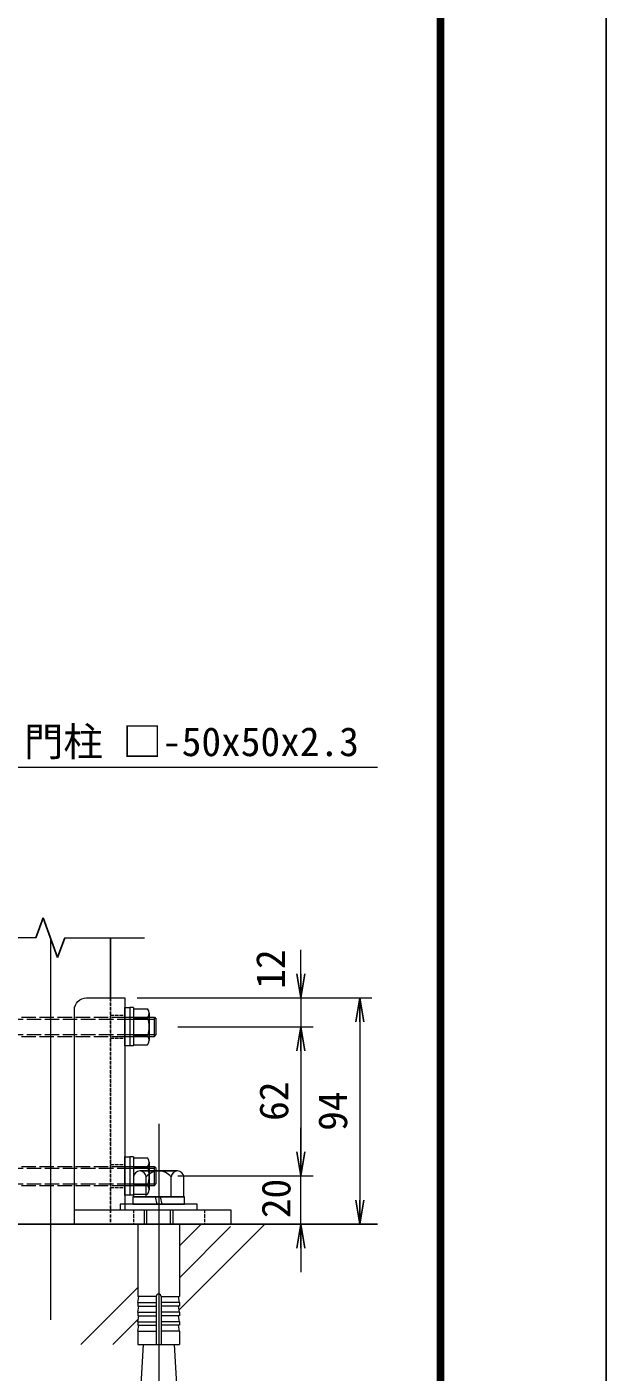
# Model space of a CAD drawing. Units: millimetres, scale not verified, with parts at other scales. Extents: x -3536 to 4864, y -2970 to 2970.
# Drawn here: x 3902 to 4864, y -970 to 1265 of the extents above; entities that cross this region are included whole.
import ezdxf
from ezdxf.enums import TextEntityAlignment as Align

# ---------------------------------------------------------------- set-up
doc = ezdxf.new("R2010")
doc.units = ezdxf.units.MM
doc.header["$LTSCALE"] = 20
for name, pattern in [('DASHED', [7.5, 6, -1.5]), ('USER1', [50.8, 31.75, -6.35, 6.35, -6.35]), ('USER3', [0.375, 0.25, -0.125])]:
    doc.linetypes.add(name, pattern=pattern)
for name, color, linetype, lineweight in [('0-1_D-BMK', 2, 'USER1', 13), ('0-2_D-STR1', 1, 'Continuous', 25), ('0-3_D-STR3', 3, 'Continuous', 13), ('0-4_D-STR-TXT', 7, 'Continuous', 13), ('0-6_D-STR-DIM', 7, 'Continuous', 13), ('0-7_0', 7, 'Continuous', 25), ('0-9_D-DCR-HCH', 7, 'Continuous', 13), ('0-A_D-BGD', 7, 'Continuous', 25), ('0-B_D-TTL', 7, 'Continuous', 25)]:
    doc.layers.add(name, color=color, linetype=linetype, lineweight=lineweight)
doc.styles.add('ＭＳ ゴシック', font='')
doc.styles.get('ＭＳ ゴシック').set_extended_font_data('MS Gothic')

# ---------------------------------------------------------------- blocks, each defined once
blk = doc.blocks.new('JIS 丸頭角根ボルト(1W.1SW.1N)')
at = {"layer": '0-3_D-STR3'}
for p, q in [((91676.64, 43342.43), (91676.64, 43702.43)), ((92916.64, 43602.43), (93160.64, 43602.43)), ((92956.64, 43682.43), (92956.64, 43362.43)), ((92988.64, 43682.43), (92956.64, 43682.43)), ((92988.64, 43672.43), (92988.64, 43372.43)), ((92988.64, 43672.43), (93104.64, 43672.43)), ((92988.64, 43597.43), (93104.64, 43597.43)), ((93118.64, 43637.99), (93118.64, 43407.09)), ((93160.64, 43442.54), (93160.64, 43602.54)), ((93160.64, 43602.54), (93176.64, 43586.54)), ((92916.64, 43586.43), (93160.64, 43586.43)), ((93176.64, 43458.54), (93176.64, 43586.54)), ((92916.64, 43458.52), (93160.64, 43458.52)), ((92916.64, 43442.43), (93160.64, 43442.43)), ((92988.64, 43447.43), (93104.64, 43447.43)), ((92988.64, 43372.43), (93104.64, 43372.43)), ((93160.64, 43442.54), (93176.64, 43458.54))]:
    blk.add_line(p, q, dxfattribs=at)
at = {"layer": '0-3_D-STR3', "linetype": 'DASHED'}
for p, q in [((91676.64, 43635.43), (91744.64, 43635.43)), ((91744.64, 43635.43), (91756.64, 43614.65)), ((91756.64, 43430.22), (91756.64, 43614.65)), ((91756.64, 43602.43), (92916.64, 43602.43)), ((91756.64, 43602.43), (91800.64, 43586.43)), ((91800.64, 43442.43), (91800.64, 43602.43)), ((91800.64, 43586.43), (92916.64, 43586.43)), ((91676.64, 43409.43), (91744.64, 43409.43)), ((91744.64, 43409.43), (91756.64, 43430.22)), ((91756.64, 43442.43), (91800.64, 43458.43)), ((91756.64, 43442.43), (92916.64, 43442.43)), ((91800.64, 43458.43), (92916.64, 43458.52))]:
    blk.add_line(p, q, dxfattribs=at)
at = {"layer": '0-3_D-STR3'}
blk.add_lwpolyline([(92956.64, 43682.43), (92956.64, 43362.43), (92916.64, 43362.43), (92916.64, 43682.43)], close=True, dxfattribs=at)
blk.add_lwpolyline([(92988.64, 43682.43), (92988.64, 43362.43), (92956.64, 43362.43)], dxfattribs=at)
for centre, radius, start, end in [((91839.14, 43522.43), 242.5, 132.07502, 227.92498), ((92910.74, 43522.43), 207.89, 338.85295, 21.14705), ((93061.75, 43634.93), 56.97, 318.83491, 41.16509), ((93061.7, 43409.93), 57.01, 318.86505, 41.13495)]:
    blk.add_arc(centre, radius, start, end, dxfattribs=at)
at = {"layer": '0-3_D-STR3', "linetype": 'DASHED'}
for centre, radius, start, end in [((91616.61, 43578.93), 139.94, 336.18668, 23.81332), ((91617.66, 43465.93), 138.98, 336.0128, 23.9872)]:
    blk.add_arc(centre, radius, start, end, dxfattribs=at)
blk = doc.blocks.new('_Open')
at = {"layer": '0-7_0'}
blk.add_line((-20, 3.33), (0, 0), dxfattribs=at)
blk.add_lwpolyline([(-20, -3.33), (0, 0), (-20, 0)], dxfattribs=at)
blk = doc.blocks.new('BREAK')
at = {"layer": '0-7_0'}
for p, q in [((704.8, 256.5), (0, 513)), ((-704.8, -256.5), (704.8, 256.5)), ((0, -513), (-704.8, -256.5))]:
    blk.add_line(p, q, dxfattribs=at)
blk = doc.blocks.new('他穿孔めねじアンカーM12')
at = {"layer": '0-3_D-STR3', "lineweight": 18}
for p, q in [((116038.2, 56481.4), (116038.2, 55817.4)), ((117493.1, 56681.4), (116246, 56681.4)), ((116389.6, 56681.4), (117349.6, 56681.4)), ((116453.9, 55817.4), (116453.9, 56481.4)), ((117285.3, 55817.4), (117285.3, 56481.4)), ((117700.9, 55817.4), (117700.9, 56481.4)), ((115589.6, 55577.4), (115589.6, 55393.4)), ((118149.6, 55577.4), (115589.6, 55577.4)), ((117729.6, 55817.4), (116009.6, 55817.4)), ((116009.6, 55817.4), (116009.6, 55577.4)), ((116009.6, 55577.4), (117729.6, 55577.4)), ((116038.2, 55817.4), (117700.9, 55817.4)), ((116749.6, 55817.4), (116813.9, 55577.4)), ((116989.6, 55577.4), (116925.3, 55817.4)), ((117729.6, 55577.4), (117729.6, 55817.4)), ((118149.6, 55393.4), (118149.6, 55577.4)), ((115589.6, 55393.4), (118149.6, 55393.4)), ((116389.8, 55393.4), (116389.8, 54913.4)), ((116476.2, 54913.4), (116476.2, 55393.4)), ((117263.4, 54913.4), (117263.4, 55393.4)), ((117349.8, 54913.4), (117349.8, 55393.4)), ((116177.6, 54913.4), (116177.6, 52510.4)), ((117561.6, 54913.4), (117561.6, 52510.4)), ((116789.6, 52510.4), (116177.6, 52510.4)), ((116177.6, 52310.4), (116212.3, 52507.3)), ((116177.6, 52310.4), (116789.6, 52310.4)), ((116177.6, 52310.4), (116177.6, 52190.4)), ((116789.6, 52510.4), (116789.6, 50913.4)), ((116949.6, 52510.4), (117561.6, 52510.4)), ((116949.6, 52510.4), (116949.6, 50913.4)), ((117561.6, 52310.4), (116949.6, 52310.4)), ((117561.6, 52310.4), (117526.8, 52507.3)), ((117561.6, 52310.4), (117561.6, 52190.4)), ((116177.6, 52190.4), (116789.6, 52190.4)), ((116177.6, 51990.4), (116212.3, 52187.3)), ((116177.6, 51990.4), (116789.6, 51990.4)), ((116177.6, 51990.4), (116177.6, 51870.4)), ((116177.6, 51870.4), (116789.6, 51870.4)), ((116177.6, 51670.4), (116212.3, 51867.3)), ((117561.6, 52190.4), (116949.6, 52190.4)), ((117561.6, 51990.4), (116949.6, 51990.4)), ((117561.6, 51870.4), (116949.6, 51870.4)), ((117561.6, 51990.4), (117526.8, 52187.3)), ((117561.6, 51670.4), (117526.8, 51867.3)), ((117561.6, 51990.4), (117561.6, 51870.4)), ((116177.6, 51670.4), (116789.6, 51670.4)), ((116177.6, 51670.4), (116177.6, 51550.4)), ((116177.6, 51353.4), (116212.3, 51550.4)), ((116177.6, 51550.4), (116789.6, 51550.4)), ((117561.6, 51670.4), (116949.6, 51670.4)), ((117561.6, 51550.4), (116949.6, 51550.4)), ((117561.6, 51353.4), (117526.8, 51550.4)), ((117561.6, 51670.4), (117561.6, 51550.4)), ((116177.6, 51353.4), (116789.6, 51353.4)), ((116177.6, 51353.4), (116177.6, 50913.4)), ((117561.6, 51353.4), (116949.6, 51353.4)), ((117561.6, 51353.4), (117561.6, 50913.4)), ((116177.6, 50913.4), (117561.6, 50913.4)), ((116350, 50913.4), (116263.3, 49385.4)), ((117389.1, 50913.4), (117475.9, 49385.4)), ((117475.9, 49385.4), (116263.3, 49385.4))]:
    blk.add_line(p, q, dxfattribs=at)
at = {"layer": '0-3_D-STR3'}
blk.add_line((116177.6, 54913.4), (117561.6, 54913.4), dxfattribs=at)
at = {"layer": '0-3_D-STR3', "lineweight": 18}
for centre, radius, start, end in [((116246, 56473.4), 208, 2.20423, 177.79577), ((116869.6, 56149.4), 532, 38.61324, 141.38676), ((117493.1, 56473.4), 208, 2.20423, 177.79577), ((116869.6, 52510.4), 80, 0, 180)]:
    blk.add_arc(centre, radius, start, end, dxfattribs=at)
blk = doc.blocks.new('後付B-PL\u3000詳細図\u3000側面図')
at = {"layer": '0-3_D-STR3'}
for p, q in [((193912.4, 62433.4), (192632.4, 62433.4)), ((192632.4, 62433.4), (192632.4, 55393.4)), ((194312.4, 54913.4), (194312.4, 62033.4)), ((194312.4, 55393.4), (189112.4, 55393.4)), ((189112.4, 55393.4), (189112.4, 54913.4)), ((194312.4, 54913.4), (189112.4, 54913.4))]:
    blk.add_line(p, q, dxfattribs=at)
at = {"layer": '0-3_D-STR3', "linetype": 'DASHED'}
for p, q in [((193112.4, 62433.4), (193112.4, 55393.4)), ((193112.4, 61853.4), (192632.4, 61853.4)), ((193112.4, 61093.4), (192632.4, 61093.4)), ((193112.4, 56893.4), (192632.4, 56893.4)), ((193112.4, 56133.4), (192632.4, 56133.4)), ((189992.4, 55393.4), (189992.4, 54913.4)), ((192352.4, 55393.4), (192352.4, 54913.4))]:
    blk.add_line(p, q, dxfattribs=at)
at = {"layer": '0-3_D-STR3'}
blk.add_arc((193912.4, 62033.4), 400, 0, 90, dxfattribs=at)

msp = doc.modelspace()

# ---------------------------------------------------------------- linework, layer by layer
at = {"layer": '0-1_D-BMK'}
for p, q in [((3940.85, -248.63), (3940.85, -950.81)), ((4120.85, -558.1), (4120.85, -1050.11))]:
    msp.add_line(p, q, dxfattribs=at)
at = {"layer": '0-2_D-STR1'}
msp.add_line((4040.85, -248.63), (4040.85, -348.49), dxfattribs=at)
at = {"layer": '0-2_D-STR1', "linetype": 'USER3'}
for p in [(4040.85, -348.49), (3840.85, -724.5)]:
    msp.add_line(p, (4040.85, -724.5), dxfattribs=at)
at = {"layer": '0-4_D-STR-TXT'}
msp.add_lwpolyline([(3851.74, -208.57), (3858.08, -248.63), (3858.41, -208.63), (3860.39, 34.64), (4477.51, 34.64), (4484.71, 34.64)], dxfattribs=at)
at = {"layer": '0-6_D-STR-DIM'}
for p, q in [((4357.33, -308.49), (4357.33, -268.49)), ((4084.85, -348.49), (4377.33, -348.49)), ((4084.85, -348.49), (4475.22, -348.49)), ((4357.33, -348.49), (4357.33, -396.49)), ((4152.86, -396.49), (4377.33, -396.49)), ((4152.86, -396.49), (4377.33, -396.49)), ((4455.22, -388.49), (4455.22, -684.5)), ((4357.33, -436.49), (4357.33, -604.5)), ((4357.33, -436.49), (4357.33, -476.49)), ((4357.33, -604.5), (4357.33, -564.5)), ((4152.86, -644.5), (4377.33, -644.5)), ((4152.86, -644.5), (4377.33, -644.5)), ((4357.33, -724.5), (4357.33, -644.5)), ((4260.85, -724.5), (4377.33, -724.5)), ((4260.85, -724.5), (4475.22, -724.5)), ((4357.33, -764.5), (4357.33, -804.5))]:
    msp.add_line(p, q, dxfattribs=at)
at = {"layer": '0-9_D-DCR-HCH'}
for p, q in [((3916.91, -248.63), (3784.59, -248.63)), ((3964.79, -248.63), (4097.1, -248.63)), ((4154.82, -867.16), (4297.48, -724.5)), ((4155.43, -760.47), (4191.41, -724.5)), ((4155.43, -813.51), (4240.36, -728.58)), ((3991.41, -924.5), (4086.23, -829.68)), ((4044.44, -924.5), (4087.08, -881.86))]:
    msp.add_line(p, q, dxfattribs=at)
at = {"layer": '0-A_D-BGD'}
msp.add_line((4484.36, -724.5), (3605, -724.5), dxfattribs=at)
at = {"layer": '0-B_D-TTL', "color": 2}
msp.add_lwpolyline([(-3535.68, 2970), (4864.32, 2970), (4864.32, -2970), (-3535.68, -2970)], close=True, dxfattribs=at)
at = {"layer": '0-B_D-TTL'}
for points in [[(-3265.68, 2750), (4594.32, 2750), (4594.32, -2750), (-3265.68, -2750)], [(-3263.18, 2747.5), (4591.82, 2747.5), (4591.82, -2747.5), (-3263.18, -2747.5)], [(-3260.68, 2745), (4589.32, 2745), (4589.32, -2745), (-3260.68, -2745)], [(-3258.18, 2742.5), (4586.82, 2742.5), (4586.82, -2742.5), (-3258.18, -2742.5)], [(-3255.68, 2740), (4584.32, 2740), (4584.32, -2740), (-3255.68, -2740)]]:
    msp.add_lwpolyline(points, close=True, dxfattribs=at)

# ---------------------------------------------------------------- block references
at = {"layer": '0-6_D-STR-DIM', "xscale": 2, "yscale": 2}
for p, rotation in [((4357.33, -348.49), 270), ((4455.22, -348.49), 90), ((4357.33, -396.49), 90), ((4357.33, -396.49), 90), ((4357.33, -644.5), 270), ((4357.33, -644.5), 270), ((4455.22, -724.5), 270), ((4357.33, -724.5), 90)]:
    msp.add_blockref('_Open', p, dxfattribs=dict(at, rotation=rotation))
at = {"layer": '0-6_D-STR-DIM'}
for name, p, xscale, yscale in [('後付B-PL\u3000詳細図\u3000側面図', (13696.47, -3470.17), -0.05, 0.05), ('JIS 丸頭角根ボルト(1W.1SW.1N)', (-14518.81, -9101.13), 0.2000036, 0.2000036), ('JIS 丸頭角根ボルト(1W.1SW.1N)', (-14518.81, -9349.14), 0.2000036, 0.2000036), ('他穿孔めねじアンカーM12', (-1722.63, -3470.17), 0.05, 0.05)]:
    msp.add_blockref(name, p, dxfattribs=dict(at, xscale=xscale, yscale=yscale))
at = {"layer": '0-9_D-DCR-HCH', "xscale": 0.04666667, "yscale": 0.04666667, "rotation": 270}
msp.add_blockref('BREAK', (3940.85, -248.63), dxfattribs=at)

# ---------------------------------------------------------------- texts
at = {"layer": '0-4_D-STR-TXT', "style": 'ＭＳ ゴシック'}
msp.add_text('門柱 □-50x50x2.3 ', height=48.09, dxfattribs=at).set_placement((3896.92, 38.76), align=Align.BOTTOM_LEFT)
at = {"layer": '0-6_D-STR-DIM', "style": 'ＭＳ ゴシック'}
for s, p in [('12', (4345.18, -333.34)), ('62', (4350.59, -552.97)), ('94', (4448.47, -569.49)), ('20', (4354.31, -714.65))]:
    msp.add_text(s, height=48.09, rotation=90, dxfattribs=at).set_placement(p, align=Align.BOTTOM_LEFT)

doc.saveas('drawing.dxf')
